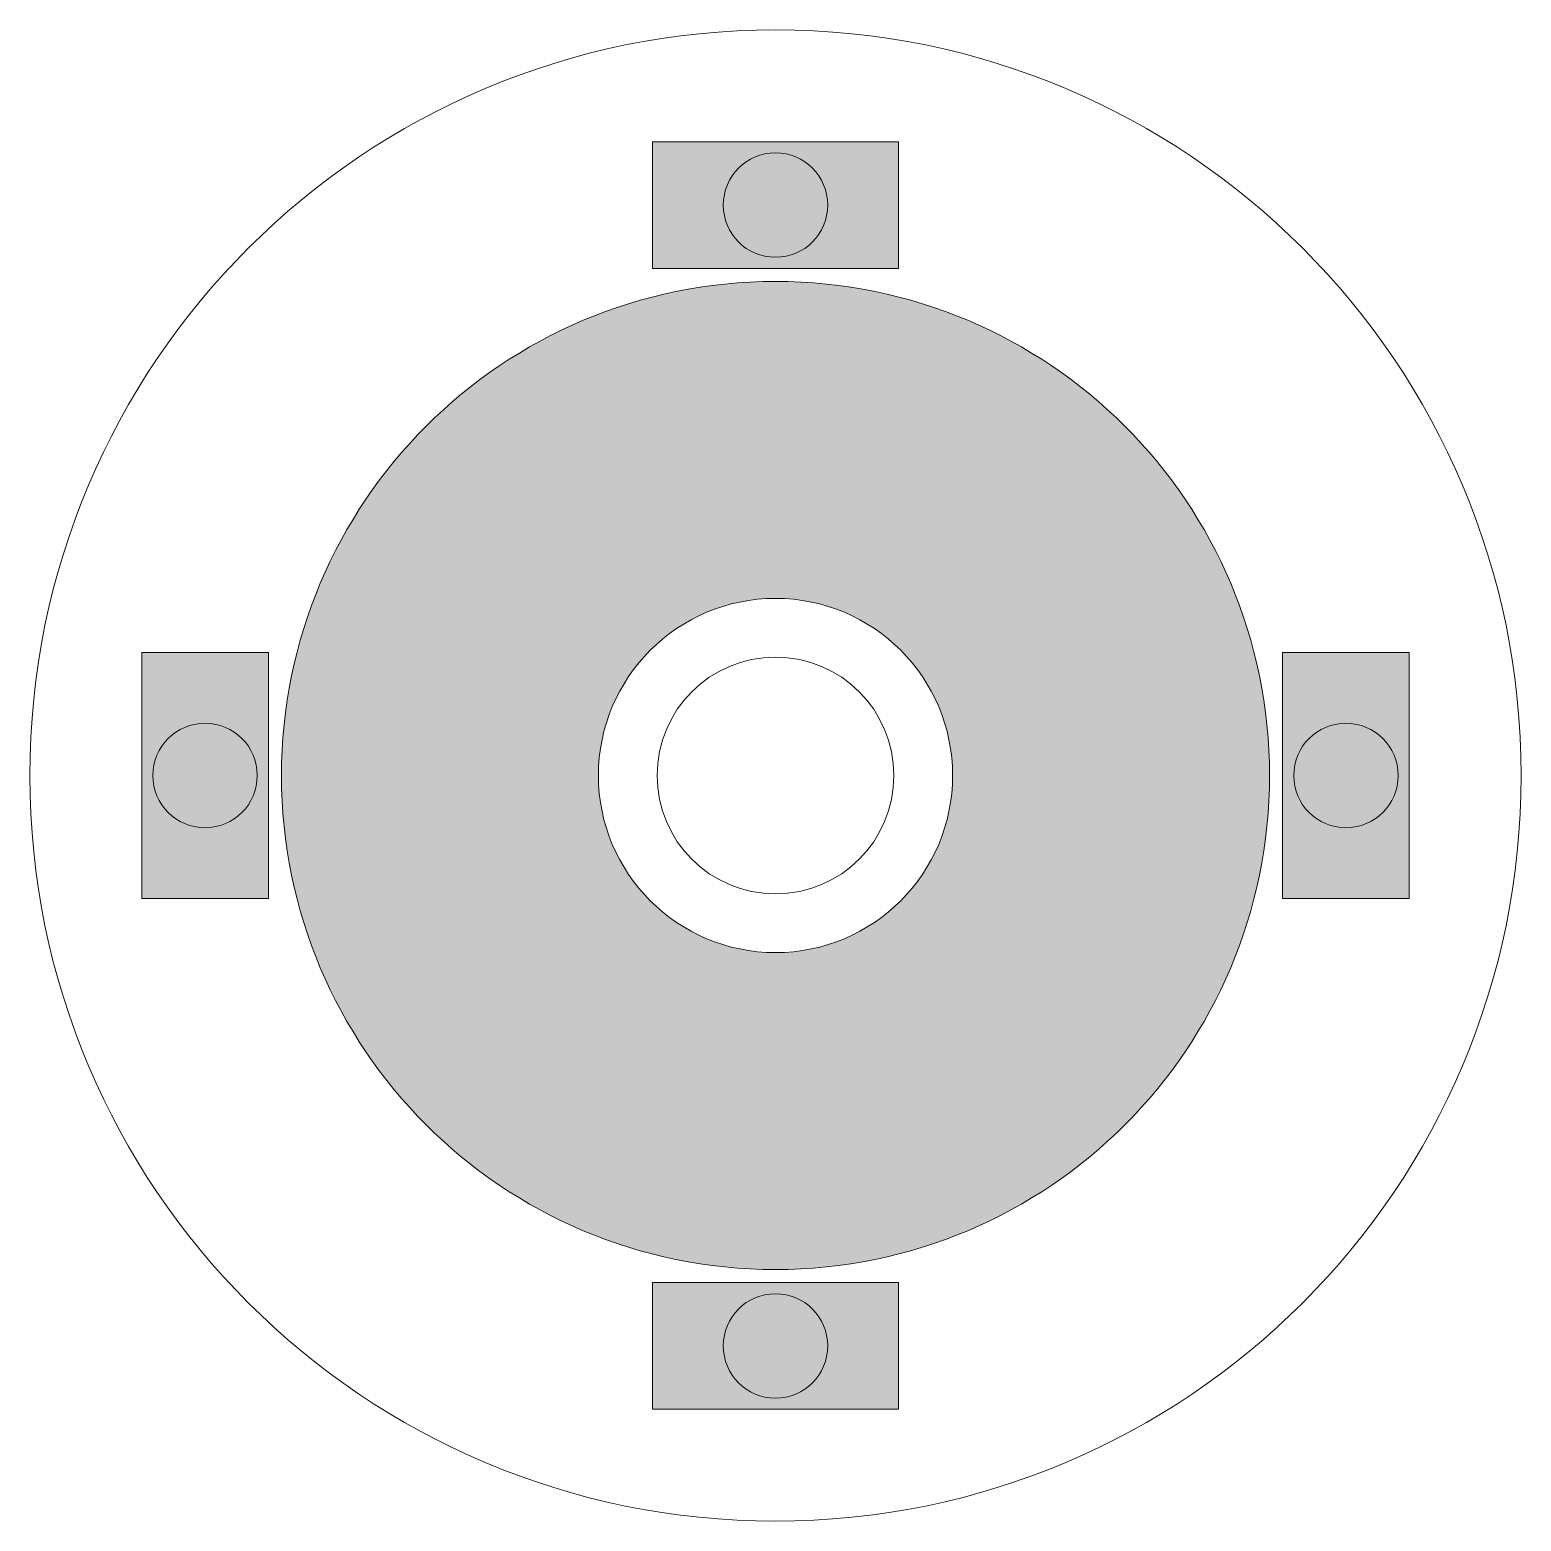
# Model space of a CAD drawing. Header units: inches. Extents: x -1 to 1, y -1 to 1.
import ezdxf

# ---------------------------------------------------------------- set-up
doc = ezdxf.new("R2010")
doc.units = ezdxf.units.IN
doc.header["$MEASUREMENT"] = 0

# ---------------------------------------------------------------- blocks, each defined once
blk = doc.blocks.new('*U2')
at = {"color": 1, "lineweight": 0}
for p, q in [((-0.165, -0.085), (-0.165, 0.085)), ((-0.165, 0.085), (0.165, 0.085)), ((0.165, 0.085), (0.165, -0.085)), ((0.165, -0.085), (-0.165, -0.085))]:
    blk.add_line(p, q, dxfattribs=at)
blk = doc.blocks.new('*U3')
at = {"color": 0, "linetype": 'ByBlock', "lineweight": -2, "transparency": 16777216}
blk.add_blockref('*U2', (0, 0.765), dxfattribs=at)
for p, rotation in [((-0.765, 0), 90), ((0.765, 0), 270), ((0, -0.765), 180)]:
    blk.add_blockref('*U2', p, dxfattribs=dict(at, rotation=rotation))
blk = doc.blocks.new('*U6')
at = {"color": 2, "lineweight": 0}
blk.add_circle((0, 0), 0.07, dxfattribs=at)
blk = doc.blocks.new('*U7')
at = {"color": 0, "linetype": 'ByBlock', "lineweight": -2, "transparency": 16777216}
blk.add_blockref('*U6', (0, 0.765), dxfattribs=at)
for p, rotation in [((-0.765, 0), 90), ((0.765, 0), 270), ((0, -0.765), 180)]:
    blk.add_blockref('*U6', p, dxfattribs=dict(at, rotation=rotation))

msp = doc.modelspace()

# ---------------------------------------------------------------- hatches: boundary and pattern name
h = msp.add_hatch(color=1)
h.dxf.hatch_style = 1
h.paths.add_polyline_path([(0.165, 0.85), (-0.165, 0.85), (-0.165, 0.68), (0.165, 0.68)])
h.paths.add_polyline_path([(0.85, 0.165), (0.68, 0.165), (0.68, -0.165), (0.85, -0.165)])
h.paths.add_polyline_path([(0.165, -0.68), (-0.165, -0.68), (-0.165, -0.85), (0.165, -0.85)])
h.paths.add_polyline_path([(-0.68, 0.165), (-0.85, 0.165), (-0.85, -0.165), (-0.68, -0.165)])
at = {"lineweight": 0}
h = msp.add_hatch(color=5, dxfattribs=at)
h.dxf.hatch_style = 1
h.paths.add_polyline_path([(-0.6625, 0, 1), (0.6625, 0, 1)])
h.paths.add_polyline_path([(0.2375, 0, -1), (-0.2375, 0, -1)], flags=16)
h.paths.add_polyline_path([(0.1588, 0, -1), (-0.1588, 0, -1)], flags=0)

# ---------------------------------------------------------------- linework, layer by layer
at = {"color": 2, "lineweight": 0}
for radius in [1, 0.1588]:
    msp.add_circle((0, 0), radius, dxfattribs=at)
at = {"color": 5, "lineweight": 0}
for radius in [0.6625, 0.2375]:
    msp.add_circle((0, 0), radius, dxfattribs=at)

# ---------------------------------------------------------------- block references
msp.add_blockref('*U3', (0, 0))
at = {"color": 2, "lineweight": 0}
msp.add_blockref('*U7', (0, 0), dxfattribs=at)

doc.saveas('drawing.dxf')
